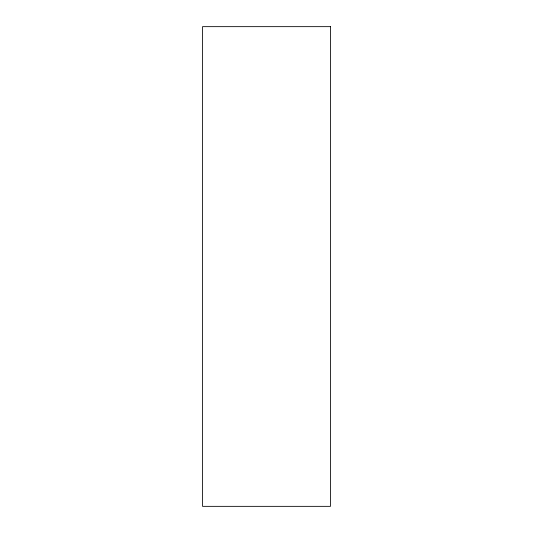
<?xml version="1.0" encoding="UTF-8"?>
<svg xmlns="http://www.w3.org/2000/svg" width="533" height="533" viewBox="0 0 533 533"><rect width="100%" height="100%" fill="white"/><g stroke="black" fill="none" stroke-linecap="round" stroke-linejoin="round"><path stroke-width="0.8" d="M330.46 26.65L202.54 26.65L202.54 506.35L330.46 506.35L330.46 26.65"/></g></svg>
